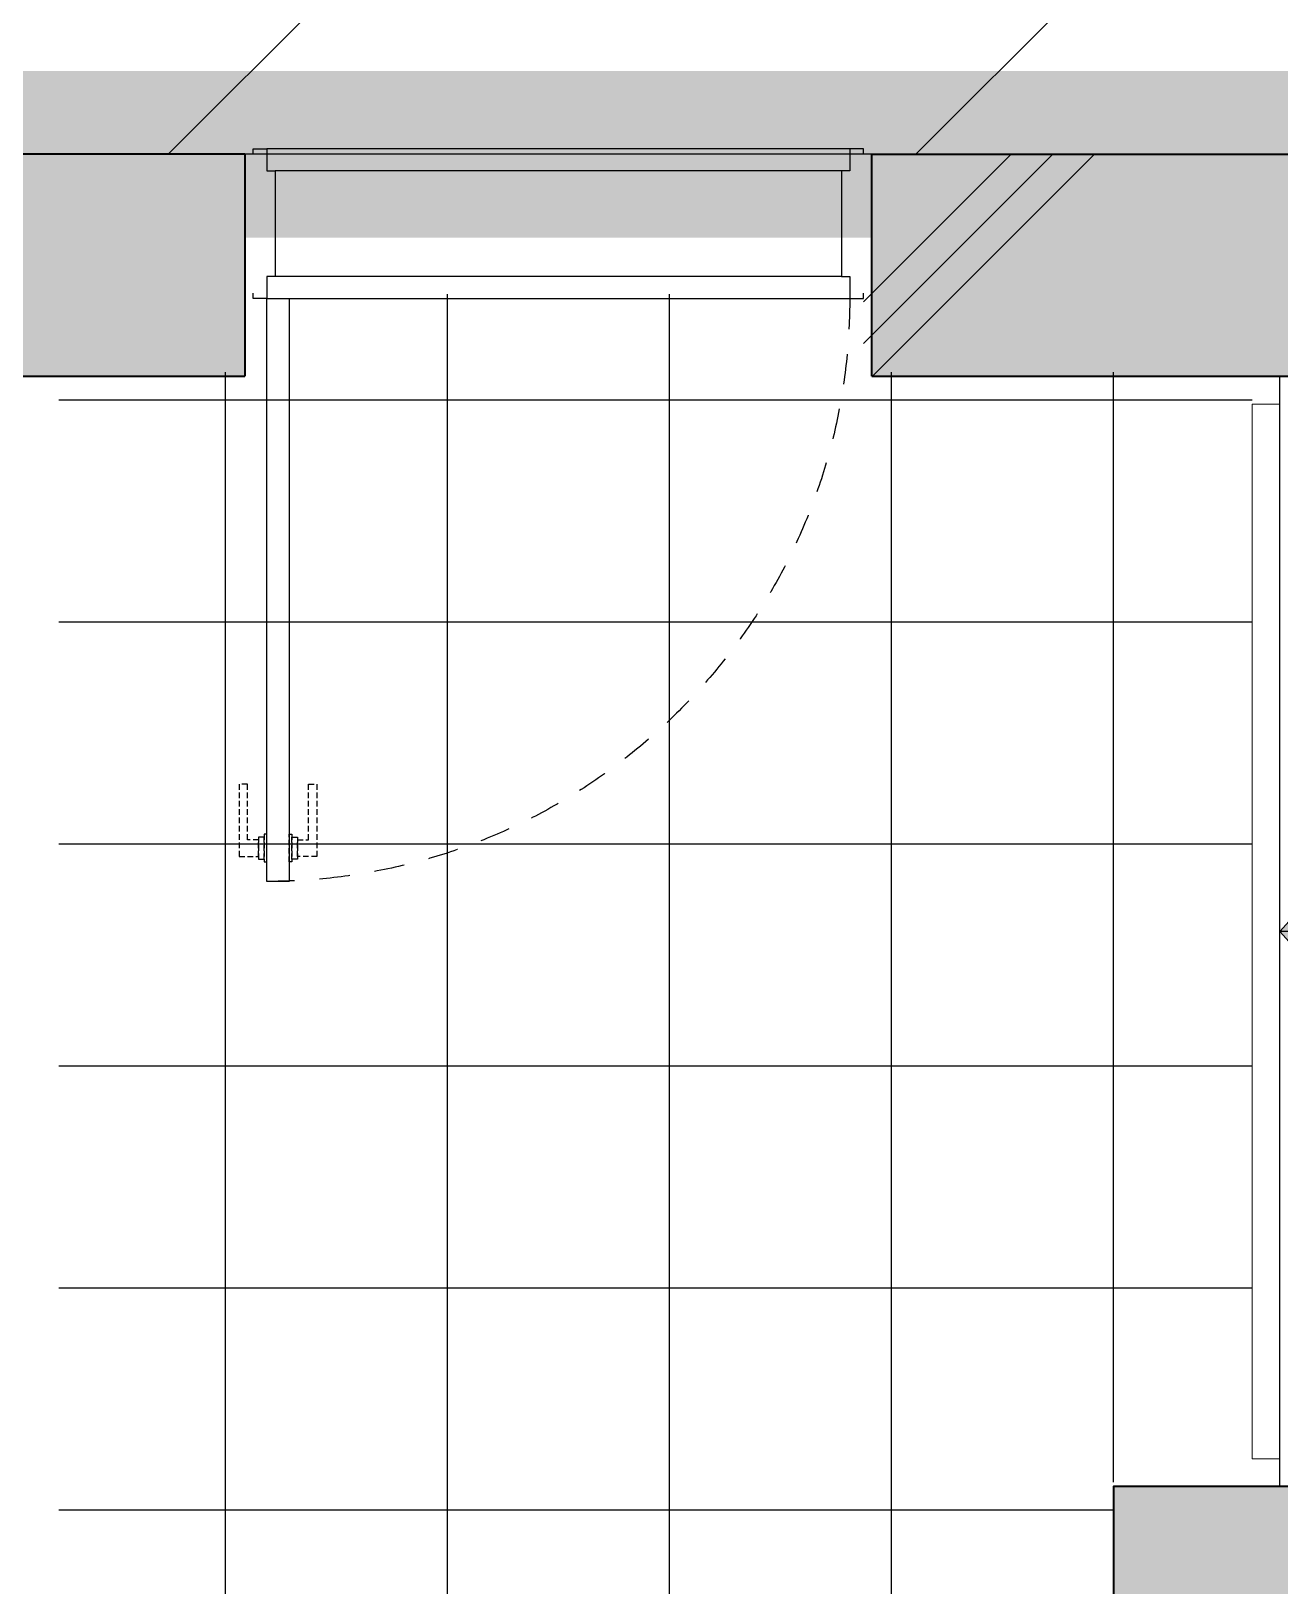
# Model space of a CAD drawing. Header units: millimetres. Extents: x 4739419 to 5837985, y 2291271 to 3446271.
# Drawn here: x 4914962 to 4917212, y 2452312 to 2455113 of the extents above; entities that cross this region are included whole.
import ezdxf

# ---------------------------------------------------------------- set-up
doc = ezdxf.new("R2010")
doc.units = ezdxf.units.MM
doc.linetypes.add('XR-평면도$0$DASHEDX2', pattern=[1.5, 1, -0.5])
doc.linetypes.add('XR-평면도$0$HID', pattern=[2, 1.1, -0.9])
doc.layers.get('0').update_dxf_attribs({"color": 255})
for name, color, linetype in [('HEB-Angle joint', 1, 'Continuous'), ('HEB-Area(PC Topping)', 3, 'Continuous'), ('XR-평면도$0$A-CONC-SOLD', 9, 'Continuous'), ('XR-평면도$0$A-ELEV-PATT', 9, 'Continuous')]:
    doc.layers.add(name, color=color, linetype=linetype)
for name, color, linetype, lineweight in [('XR-평면도$0$A-CONC-LIN1', 9, 'Continuous', 40), ('XR-평면도$0$A-DWXM-DOOR', 9, 'Continuous', 25), ('XR-평면도$0$A-ELEV-LIN3', 9, 'Continuous', 18), ('XR-평면도$0$A-SSXM-STAIR', 9, 'Continuous', 25), ('XR-평면도$0$A-XXXX-HATC', 9, 'Continuous', 18), ('XR-평면도$0$A-XXXX-SYMB', 9, 'Continuous', 25)]:
    doc.layers.add(name, color=color, linetype=linetype, lineweight=lineweight)

# ---------------------------------------------------------------- blocks, each defined once
blk = doc.blocks.new('XR-평면도$0$ARROW')
blk.add_lwpolyline([(-0.002, 0.87), (0.738, 0), (-0.002, -0.87), (0.15, -1), (1, 0), (0.15, 1)], close=True)
for points in [[(-0.002, 0.87), (0.15, 1), (0.738, 0), (1, 0)], [(0.738, 0), (1, 0), (-0.002, -0.87), (0.15, -1)]]:
    blk.add_solid(points)
blk = doc.blocks.new('XR-평면도$0$도어_008')
at = {"layer": 'XR-평면도$0$A-DWXM-DOOR'}
blk.add_lwpolyline([(65, 0), (65, 1050), (25, 1050), (25, 0)], close=True, dxfattribs=at)
at = {"layer": 'XR-평면도$0$A-DWXM-DOOR', "color": 9, "linetype": 'XR-평면도$0$DASHEDX2', "ltscale": 10}
for points in [[(20, 1010), (20, 970), (10, 970), (10, 1010)], [(20, 965), (20, 1015), (25, 1015), (25, 965)], [(70, 965), (70, 1015), (65, 1015), (65, 965)], [(70, 1010), (70, 970), (80, 970), (80, 1010)], [(-25, 1005), (10, 1005), (10, 975), (-10, 975), (-10, 875), (-25, 875)], [(115, 1005), (80, 1005), (80, 975), (100, 975), (100, 875), (115, 875)]]:
    blk.add_lwpolyline(points, close=True, dxfattribs=at)
at = {"layer": 'XR-평면도$0$A-DWXM-DOOR', "color": 0}
for points in [[(0, -260), (0, -270), (25, -270), (25, -230), (40, -230), (40, -40), (25, -40), (25, 0), (0, 0), (0, -10)], [(1100, -260), (1100, -270), (1075, -270), (1075, -230), (1060, -230), (1060, -40), (1075, -40), (1075, 0), (1100, 0), (1100, -10)]]:
    blk.add_lwpolyline(points, dxfattribs=at)
at = {"layer": 'XR-평면도$0$A-DWXM-DOOR', "color": 9}
for points in [[(25, 0), (1075, 0)], [(1060, -40), (40, -40)], [(1060, -230), (40, -230)], [(1075, -270), (25, -270)]]:
    blk.add_lwpolyline(points, dxfattribs=at)
at = {"layer": 'XR-평면도$0$A-DWXM-DOOR', "color": 1, "linetype": 'XR-평면도$0$HID', "ltscale": 50}
blk.add_arc((25, 0), 1050, 0, 90, dxfattribs=at)
blk = doc.blocks.new('XR-평면도$0$CORE_03_06_B2F 3F에서8F (230330)')
at = {"layer": 'XR-평면도$0$A-CONC-SOLD'}
h = blk.add_hatch(dxfattribs=at)
h.set_pattern_fill('CONC', color=256, scale=100, angle=180)
h.set_pattern_definition([(225, (259193, 729020.6), (2121.32, -2121.32), []), (225, (259193, 728945.6), (2121.32, -2121.32), []), (225, (259193, 728870.6), (2121.32, -2121.32), [])])
h.paths.add_polyline_path([(0, 0), (10950, 0), (10950, 10700), (10550, 10700), (10550, 10000), (7300, 10000), (7300, 9550), (7550, 9550), (7550, 9750), (10550, 9750), (10550, 7250), (8850, 7250), (8850, 7000), (10550, 7000), (10550, 400), (7550, 400), (7550, 7000), (7750, 7000), (7750, 7250), (7550, 7250), (7550, 8450), (7300, 8450), (7300, 5550), (6850, 5550), (6850, 5300), (7300, 5300), (7300, 400), (3500, 400), (3500, 900), (3250, 900), (3250, 400), (400, 400), (400, 2700), (3250, 2700), (3250, 2200), (3500, 2200), (3500, 3500), (3250, 3500), (3250, 2950), (400, 2950), (400, 5300), (3250, 5300), (3250, 4700), (3500, 4700), (3500, 5300), (5750, 5300), (5750, 5550), (5300, 5550), (5300, 7900), (5050, 7900), (5050, 5550), (400, 5550), (400, 9100), (1300, 9100), (1300, 9350), (400, 9350), (400, 12000), (2400, 12000), (2400, 9350), (1915, 9350), (1915, 9100), (3550, 9100), (3550, 9350), (2650, 9350), (2650, 12000), (5050, 12000), (5050, 9350), (4150, 9350), (4150, 9100), (5300, 9100), (5300, 12000), (5750, 12000), (5750, 12400), (0, 12400)])
h.paths.add_polyline_path([(6850, 12000), (10550, 12000), (10550, 11800), (10950, 11800), (10950, 12400), (6850, 12400)], flags=17)
at = {"layer": 'XR-평면도$0$A-XXXX-HATC'}
h = blk.add_hatch(color=253, dxfattribs=at)
h.dxf.hatch_style = 1
h.paths.add_polyline_path([(0, 12400), (0, 0), (10950, 0), (10950, 10685), (10550, 10685), (10550, 10000), (7300, 10000), (7300, 9615), (7550, 9615), (7550, 9750), (10550, 9750), (10550, 7250), (8765, 7250), (8765, 7000), (10550, 7000), (10550, 400), (7550, 400), (7550, 7000), (7635, 7000), (7635, 7250), (7550, 7250), (7550, 8485), (7300, 8485), (7300, 5550), (6865, 5550), (6865, 5300), (7300, 5300), (7300, 400), (3500, 400), (3500, 900), (3250, 900), (3250, 400), (400, 400), (400, 2700), (3250, 2700), (3250, 2200), (3500, 2200), (3500, 3475), (3250, 3475), (3250, 2950), (400, 2950), (400, 5300), (3250, 5300), (3250, 4775), (3500, 4775), (3500, 5300), (5735, 5300), (5735, 5550), (400, 5550), (400, 9100), (1285, 9100), (1285, 9350), (400, 9350), (400, 12000), (2400, 12000), (2400, 9350), (1915, 9350), (1915, 9100), (4235, 9100), (4235, 9350), (2650, 9350), (2650, 12000), (5050, 12000), (5050, 9350), (4865, 9350), (4865, 9100), (5300, 9100), (5300, 12000), (5735, 12000), (5735, 12400)])
h.paths.add_polyline_path([(6865, 12000), (6865, 12400), (10950, 12400), (10950, 11815), (10550, 11815), (10550, 12000)])
at = {"layer": 'XR-평면도$0$A-CONC-LIN1'}
for points in [[(5735, 12400), (0, 12400), (0, 0), (10950, 0), (10950, 10685), (10550, 10685)], [(5735, 12400), (5735, 12000)], [(6865, 12000), (6865, 12400), (10950, 12400), (10950, 11815), (10550, 11815)], [(5300, 12000), (5735, 12000)], [(6865, 12000), (10550, 12000)], [(10550, 10000), (7300, 10000), (7300, 9615)]]:
    blk.add_lwpolyline(points, dxfattribs=at)
at = {"layer": 'XR-평면도$0$A-ELEV-LIN3'}
blk.add_lwpolyline([(7600, 11950), (7550, 11950), (7550, 10050), (7600, 10050)], dxfattribs=at)
at = {"layer": 'XR-평면도$0$A-SSXM-STAIR'}
blk.add_line((7600, 10000), (7600, 12000), dxfattribs=at)
at = {"layer": 'XR-평면도$0$A-XXXX-SYMB'}
blk.add_lwpolyline([(9100, 11000), (7600, 11000)], dxfattribs=at)
at = {"xscale": -1, "rotation": 180}
blk.add_blockref('XR-평면도$0$도어_008', (5750, 12140), dxfattribs=at)
at = {"layer": 'XR-평면도$0$A-XXXX-SYMB', "xscale": -183.0041772266853, "yscale": 172.3206394866578, "zscale": 183.0041772266853}
blk.add_blockref('XR-평면도$0$ARROW', (7783, 11000), dxfattribs=at)

msp = doc.modelspace()

# ---------------------------------------------------------------- hatches: boundary and pattern name
at = {"layer": 'HEB-Area(PC Topping)'}
h = msp.add_hatch(dxfattribs=at)
h.set_pattern_fill('ANSI31', color=256, scale=300)
h.set_pattern_definition([(45, (-566477.5, 0), (-673.51921, 673.51921), [])])
h.paths.add_polyline_path([(4932208.8, 2488391.2), (4932208.8, 2491231.7), (4970731.5, 2491257.7), (4970731.5, 2454889.2), (4949708.8, 2454889.2), (4949708.8, 2458391.2), (4947708.8, 2458391.2), (4947708.8, 2454885.2), (4943208.8, 2454885.2), (4943208.8, 2488391.2)])
h.paths.add_polyline_path([(4909558.8, 2488060.8), (4909558.8, 2454891.2), (4932208.8, 2454891.2), (4932208.8, 2488060.8)])

# ---------------------------------------------------------------- linework, layer by layer
at = {"layer": 'HEB-Angle joint', "const_width": 300}
msp.add_lwpolyline([(4909461.8, 2488060.8), (4932111.8, 2488060.8), (4932111.8, 2454891.2), (4909461.8, 2454891.2)], close=True, dxfattribs=at)
at = {"layer": 'HEB-Area(PC Topping)'}
msp.add_lwpolyline([(4976661.8, 2455391.2), (4949611.8, 2455391.2), (4949611.8, 2458391.2), (4947611.8, 2458391.2), (4947611.8, 2455391.2), (4920561.8, 2455391.2), (4920561.8, 2454891.2), (4909511.8, 2454891.2), (4909511.8, 2522091.2), (4914511.8, 2522091.2), (4914511.8, 2532391.2), (4914511.8, 2532991.2), (5037711.8, 2532991.2)], dxfattribs=at)
at = {"layer": 'XR-평면도$0$A-ELEV-PATT'}
for p, q in [((4915711.8, 2448058.9), (4915711.8, 2454638.9)), ((4915711.8, 2448058.9), (4915711.8, 2454638.9)), ((4915711.8, 2448058.9), (4915711.8, 2454638.9)), ((4916111.8, 2448058.9), (4916111.8, 2454638.9)), ((4916111.8, 2448058.9), (4916111.8, 2454638.9)), ((4916111.8, 2448058.9), (4916111.8, 2454638.9)), ((4915311.8, 2448141.2), (4915311.8, 2454498.9)), ((4915311.8, 2448141.2), (4915311.8, 2454498.9)), ((4915311.8, 2448141.2), (4915311.8, 2454498.9)), ((4916511.8, 2448141.2), (4916511.8, 2454498.9)), ((4916511.8, 2448141.2), (4916511.8, 2454498.9)), ((4916511.8, 2448141.2), (4916511.8, 2454498.9)), ((4916911.8, 2452498.9), (4916911.8, 2454498.9)), ((4916911.8, 2452498.9), (4916911.8, 2454498.9)), ((4916911.8, 2452498.9), (4916911.8, 2454498.9)), ((4915011.8, 2454448.9), (4917161.8, 2454448.9)), ((4915011.8, 2454448.9), (4917161.8, 2454448.9)), ((4915011.8, 2454448.9), (4917161.8, 2454448.9)), ((4915011.8, 2454048.9), (4917161.8, 2454048.9)), ((4915011.8, 2454048.9), (4917161.8, 2454048.9)), ((4915011.8, 2454048.9), (4917161.8, 2454048.9)), ((4915011.8, 2453648.9), (4917161.8, 2453648.9)), ((4915011.8, 2453648.9), (4917161.8, 2453648.9)), ((4915011.8, 2453648.9), (4917161.8, 2453648.9)), ((4915011.8, 2453248.9), (4917161.8, 2453248.9)), ((4915011.8, 2453248.9), (4917161.8, 2453248.9)), ((4915011.8, 2453248.9), (4917161.8, 2453248.9)), ((4915011.8, 2452848.9), (4917161.8, 2452848.9)), ((4915011.8, 2452848.9), (4917161.8, 2452848.9)), ((4915011.8, 2452848.9), (4917161.8, 2452848.9)), ((4915011.8, 2452448.9), (4916911.8, 2452448.9)), ((4915011.8, 2452448.9), (4916911.8, 2452448.9)), ((4915011.8, 2452448.9), (4916911.8, 2452448.9))]:
    msp.add_line(p, q, dxfattribs=at)

# ---------------------------------------------------------------- block references
msp.add_blockref('XR-평면도$0$CORE_03_06_B2F 3F에서8F (230330)', (4909611.8, 2442491.2))
msp.add_blockref('XR-평면도$0$CORE_03_06_B2F 3F에서8F (230330)', (4909611.8, 2442491.2))
msp.add_blockref('XR-평면도$0$CORE_03_06_B2F 3F에서8F (230330)', (4909611.8, 2442491.2))

doc.saveas('drawing.dxf')
